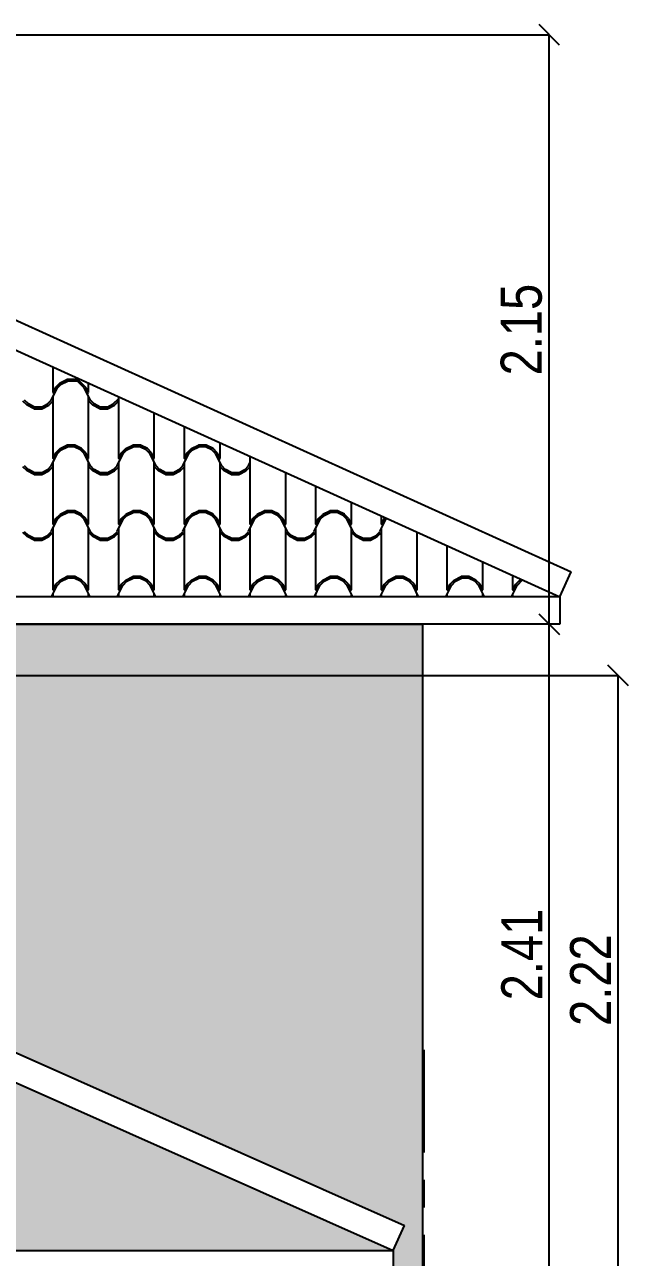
# Model space of a CAD drawing. Extents: x -14.8 to 35.6, y 44.5 to 81.2.
# Drawn here: x 32.864 to 35.069, y 47.781 to 52.283 of the extents above; entities that cross this region are included whole.
import ezdxf

# ---------------------------------------------------------------- set-up
doc = ezdxf.new("R2010")
doc.units = 0
doc.header["$MEASUREMENT"] = 0
doc.header["$PDMODE"] = 3
doc.linetypes.add('CENTER2', pattern=[1.125, 0.75, -0.125, 0.125, -0.125])
doc.layers.get('0').update_dxf_attribs({"linetype": 'CONTINUOUS'})
doc.layers.get('DEFPOINTS').update_dxf_attribs({"linetype": 'CONTINUOUS'})
for name, color, linetype in [('COTAS', 12, 'CONTINUOUS'), ('EJES', 161, 'CENTER2'), ('NUEVO', 1, 'CONTINUOUS'), ('RELLENO', 7, 'CONTINUOUS')]:
    doc.layers.add(name, color=color, linetype=linetype)
doc.styles.add('COTAS SECUNDARIAS', font='ARIALN.TTF', dxfattribs={"height": 0.15})
doc.dimstyles.new('COTA SECUNDARIAS', dxfattribs={"dimscale": 5, "dimtxt": 1, "dimasz": 0.015, "dimexe": 0, "dimexo": 0, "dimgap": 0.005, "dimtad": 1, "dimzin": 1, "dimdsep": 46, "dimtxsty": 'COTAS SECUNDARIAS', "dimblk": 'OBLIQUE', "dimcen": 0, "dimclrd": 11, "dimclre": 11, "dimclrt": 11, "dimaunit": 1, "dimadec": 1, "dimazin": 0, "dimtfac": 0.4, "dimtix": 1, "dimtmove": 1, "dimatfit": 3, "dimfxl": 1, "dimtolj": 1, "dimtzin": 0, "dimlwd": -1, "dimarcsym": 0})

# ---------------------------------------------------------------- blocks, each defined once
blk = doc.blocks.new('_Oblique')
at = {"color": 0, "linetype": 'ByBlock', "lineweight": -2}
blk.add_line((-0.5, -0.5), (0.5, 0.5), dxfattribs=at)
blk = doc.blocks.new('*D254')
at = {"layer": 'COTAS', "color": 11, "lineweight": -2, "transparency": 16777216}
for p, q in [((34.8192, 50.0929), (34.7808, 50.0929)), ((34.3975, 47.6812), (34.7808, 47.6812))]:
    blk.add_line(p, q, dxfattribs=at)
at = {"layer": 'COTAS', "color": 11, "transparency": 16777216}
blk.add_line((34.7808, 47.6812), (34.7808, 50.0929), dxfattribs=at)
at = {"layer": 'DEFPOINTS', "color": 0, "transparency": 16777216}
for p in [(34.7808, 50.0929), (34.8192, 50.0929), (34.3975, 47.6812)]:
    blk.add_point(p, dxfattribs=at)
at = {"layer": 'COTAS', "color": 11, "transparency": 16777216, "xscale": 0.075, "yscale": 0.075, "zscale": 0.075}
for p, rotation in [((34.7808, 50.0929), 90), ((34.7808, 47.6812), 270)]:
    blk.add_blockref('_Oblique', p, dxfattribs=dict(at, rotation=rotation))
at = {"layer": 'COTAS', "color": 11, "transparency": 16777216, "insert": (34.6805, 48.887), "char_height": 0.15, "attachment_point": 5, "rotation": 90, "style": 'COTAS SECUNDARIAS'}
blk.add_mtext('\\A1;2.41', dxfattribs=at)
blk = doc.blocks.new('*D255')
at = {"layer": 'COTAS', "color": 11, "lineweight": -2, "transparency": 16777216}
for p, q in [((30.5359, 52.2452), (34.7808, 52.2452)), ((34.8192, 50.0929), (34.7808, 50.0929))]:
    blk.add_line(p, q, dxfattribs=at)
at = {"layer": 'COTAS', "color": 11, "transparency": 16777216}
blk.add_line((34.7808, 50.0929), (34.7808, 52.2452), dxfattribs=at)
at = {"layer": 'DEFPOINTS', "color": 0, "transparency": 16777216}
for p in [(30.5359, 52.2452), (34.7808, 52.2452), (34.8192, 50.0929)]:
    blk.add_point(p, dxfattribs=at)
at = {"layer": 'COTAS', "color": 11, "transparency": 16777216, "xscale": 0.075, "yscale": 0.075, "zscale": 0.075}
for p, rotation in [((34.7808, 52.2452), 90), ((34.7808, 50.0929), 270)]:
    blk.add_blockref('_Oblique', p, dxfattribs=dict(at, rotation=rotation))
at = {"layer": 'COTAS', "color": 11, "transparency": 16777216, "insert": (34.6792, 51.1691), "char_height": 0.15, "attachment_point": 5, "rotation": 90, "style": 'COTAS SECUNDARIAS'}
blk.add_mtext('\\A1;2.15', dxfattribs=at)
blk = doc.blocks.new('*D256')
at = {"layer": 'COTAS', "color": 11, "lineweight": -2, "transparency": 16777216}
for p, q in [((29.7321, 49.9063), (35.032, 49.9063)), ((34.3975, 47.6812), (35.032, 47.6812))]:
    blk.add_line(p, q, dxfattribs=at)
at = {"layer": 'COTAS', "color": 11, "transparency": 16777216}
blk.add_line((35.032, 47.6812), (35.032, 49.9063), dxfattribs=at)
at = {"layer": 'DEFPOINTS', "color": 0, "transparency": 16777216}
for p in [(29.7321, 49.9063), (35.032, 49.9063), (34.3975, 47.6812)]:
    blk.add_point(p, dxfattribs=at)
at = {"layer": 'COTAS', "color": 11, "transparency": 16777216, "xscale": 0.075, "yscale": 0.075, "zscale": 0.075}
for p, rotation in [((35.032, 49.9063), 90), ((35.032, 47.6812), 270)]:
    blk.add_blockref('_Oblique', p, dxfattribs=dict(at, rotation=rotation))
at = {"layer": 'COTAS', "color": 11, "transparency": 16777216, "insert": (34.9317, 48.7937), "char_height": 0.15, "attachment_point": 5, "rotation": 90, "style": 'COTAS SECUNDARIAS'}
blk.add_mtext('\\A1;2.22', dxfattribs=at)

msp = doc.modelspace()

# ---------------------------------------------------------------- hatches: boundary and pattern name
at = {"layer": 'RELLENO'}
h = msp.add_hatch(dxfattribs=at)
h.set_pattern_fill('AR-RROOF', color=1, scale=0.05, style=0)
h.set_pattern_definition([(0, (0, 15.127245), (0.11, 0.05), [0.75, -0.1, 0.25, -0.05]), (0, (0.0665, 15.152245), (-0.05, 0.0665), [0.15, -0.0165, 0.3, -0.0375]), (0, (0.025, 15.169745), (0.26, 0.0335), [0.4, -0.07, 0.2, -0.05])])
h.paths.add_polyline_path([(34.3192, 50.0929), (26.7525, 50.0929), (26.7525, 49.9063), (29.7321, 49.9063), (34.2515, 47.8977), (34.2109, 47.8063), (34.2109, 47.7063), (33.7109, 47.7063), (33.7109, 47.6812), (34.3192, 47.6812)])
h = msp.add_hatch(dxfattribs=at)
h.set_pattern_fill('ROOF03,_I', color=1, scale=0.03, style=2)
h.set_pattern_definition([(90, (0.005, 15.51904), (-0.24, 1e-17), [0.225, -0.015]), (90, (0.115, 15.51904), (-0.24, 1e-17), [0.225, -0.015]), (45, (0, 15.51404), (1e-17, 0.2399998), [0.007071, -0.3323403]), (116.56505, (0.4913, 15.49144), (5e-09, 0.24000008), [0.0505335, -0.4861227]), (116.56505, (0.2513, 15.49144), (5e-09, 0.24000008), [0.0505335, -0.4861227]), (63.43495, (0.355, 15.51904), (-5e-09, 0.24000008), [0.0228351, -0.5138214]), (63.43495, (0.115, 15.51904), (-5e-09, 0.24000008), [0.0228351, -0.5138214]), (135, (0.12, 15.51404), (1e-17, 0.2399998), [0.007071, -0.3323403]), (45, (0.0951, 15.47784), (1e-17, 0.2399998), [0.0192228, -0.3201885]), (26.56505, (0.3849, 15.55023), (5e-09, 0.2400001), [0.025267, -0.5113896]), (26.56505, (0.1449, 15.55023), (5e-09, 0.2400001), [0.025267, -0.5113896]), (63.43495, (0.3487, 15.49144), (-5e-09, 0.24000008), [0.0505335, -0.4861227]), (63.43495, (0.1087, 15.49144), (-5e-09, 0.24000008), [0.0505335, -0.4861227]), (0, (0.1675, 15.56153), (0, 0.24), [0.025017, -0.214983]), (45, (0.1313, 15.53663), (1e-17, 0.2399998), [0.0192228, -0.3201885]), (135, (0.2287, 15.53663), (1e-17, 0.2399998), [0.0192228, -0.3201885]), (153.43495, (0.4551, 15.55023), (-5e-09, 0.2400001), [0.025267, -0.5113896]), (153.43495, (0.2151, 15.55023), (-5e-09, 0.2400001), [0.025267, -0.5113896]), (153.43495, (0.4595, 15.55475), (-5e-09, 0.2400001), [0.0284253, -0.5082312]), (153.43495, (0.2195, 15.55475), (-5e-09, 0.2400001), [0.0284253, -0.5082312]), (116.56505, (0.485, 15.51904), (5e-09, 0.24000008), [0.0228351, -0.5138214]), (116.56505, (0.245, 15.51904), (5e-09, 0.24000008), [0.0228351, -0.5138214]), (135, (0.23479, 15.53946), (1e-17, 0.2399998), [0.0216255, -0.3177855]), (45, (0.12521, 15.53946), (1e-17, 0.2399998), [0.0216255, -0.3177855]), (0, (0.16593, 15.56746), (0, 0.24), [0.0281442, -0.2118558]), (26.56505, (0.3805, 15.55475), (5e-09, 0.2400001), [0.0284253, -0.5082312]), (26.56505, (0.1405, 15.55475), (5e-09, 0.2400001), [0.0284253, -0.5082312]), (153.43495, (0.2875, 15.46654), (-5e-09, 0.2400001), [0.025267, -0.5113896]), (153.43495, (0.0475, 15.46654), (-5e-09, 0.2400001), [0.025267, -0.5113896]), (0, (0.0475, 15.46654), (0, 0.24), [0.025017, -0.214983]), (135, (0.0249, 15.47784), (1e-17, 0.2399998), [0.0192228, -0.3201885]), (26.56505, (0.3125, 15.46654), (5e-09, 0.2400001), [0.025267, -0.5113896]), (26.56505, (0.0725, 15.46654), (5e-09, 0.2400001), [0.025267, -0.5113896]), (135, (0.0205, 15.47332), (1e-17, 0.2399998), [0.0216255, -0.3177855]), (153.43495, (0.28593, 15.4606), (-5e-09, 0.2400001), [0.0284253, -0.5082312]), (153.43495, (0.04593, 15.4606), (-5e-09, 0.2400001), [0.0284253, -0.5082312]), (180, (0.07407, 15.4606), (-3e-17, -0.24), [0.0281442, -0.2118558]), (26.56505, (0.31407, 15.4606), (5e-09, 0.2400001), [0.0284253, -0.5082312]), (26.56505, (0.07407, 15.4606), (5e-09, 0.2400001), [0.0284253, -0.5082312]), (45, (0.0995, 15.47332), (1e-17, 0.2399998), [0.0216255, -0.3177855])])
h.paths.add_polyline_path([(29.5475, 47.8063), (34.2109, 47.8063), (29.7109, 49.8063), (25.0475, 49.8063)])

# ---------------------------------------------------------------- linework, layer by layer
for p in [(26.7525, 50.0929), (34.3192, 47.6812)]:
    msp.add_line(p, (34.3192, 50.0929))
at = {"color": 1}
msp.add_line((34.2109, 47.8063), (34.2109, 47.7063), dxfattribs=at)
at = {"layer": 'EJES', "linetype": 'CENTER2', "ltscale": 0.5}
msp.add_line((34.3227, 48.5388), (34.3227, 44.6728), dxfattribs=at)
at = {"layer": 'NUEVO'}
for p, q in [((30.5359, 52.2452), (34.8605, 50.284)), ((30.5359, 52.1354), (34.8192, 50.1929)), ((34.8192, 50.1929), (34.8605, 50.284)), ((34.8192, 50.1929), (26.2525, 50.1929)), ((33.6125, 50.1929), (26.2525, 50.1929)), ((34.8192, 50.1929), (34.8192, 50.0929)), ((34.8192, 50.0929), (26.2525, 50.0929)), ((29.7321, 49.9063), (34.2515, 47.8977)), ((29.7109, 49.8063), (34.2109, 47.8063)), ((34.2109, 47.8063), (34.2515, 47.8977)), ((29.5475, 47.8063), (34.2109, 47.8063))]:
    msp.add_line(p, q, dxfattribs=at)
at = {"layer": 'RELLENO', "color": 1}
for p, q in [((32.9681, 50.9389), (32.9681, 51.0324)), ((32.9681, 50.9389), (32.9783, 50.9593)), ((32.9681, 50.9389), (32.9783, 50.9593)), ((32.9783, 50.9593), (32.9936, 50.9745)), ((32.9844, 50.9564), (32.998, 50.97)), ((32.9936, 50.9746), (33.0191, 50.9873)), ((32.998, 50.9701), (33.0206, 50.9814)), ((33.0593, 50.9873), (33.0191, 50.9873)), ((33.0569, 50.9813), (33.0206, 50.9813)), ((33.0818, 50.9564), (33.0569, 50.9813)), ((33.0885, 50.9581), (33.0593, 50.9873)), ((33.0981, 50.9389), (33.0885, 50.9581)), ((33.0981, 50.9389), (33.0981, 50.9734)), ((32.9618, 50.9113), (32.9844, 50.9565)), ((32.9618, 50.9113), (32.9844, 50.9565)), ((32.9731, 50.9338), (32.9681, 50.9388)), ((32.9681, 50.6989), (32.9681, 50.9239)), ((33.1044, 50.9113), (33.0818, 50.9565)), ((33.1044, 50.9113), (33.0818, 50.9565)), ((33.0931, 50.9338), (33.0981, 50.9388)), ((33.0981, 50.6989), (33.0981, 50.9239)), ((33.1882, 50.8976), (33.2081, 50.9175)), ((33.2081, 50.6989), (33.2081, 50.9235)), ((32.8736, 50.8931), (32.8583, 50.9084)), ((32.878, 50.8976), (32.8644, 50.9112)), ((32.8991, 50.8804), (32.8736, 50.8931)), ((32.9006, 50.8864), (32.878, 50.8977)), ((32.8991, 50.8804), (32.9272, 50.8804)), ((32.9256, 50.8864), (32.9006, 50.8864)), ((32.9256, 50.8864), (32.9482, 50.8977)), ((32.9272, 50.8804), (32.9526, 50.8931)), ((32.9482, 50.8976), (32.9618, 50.9112)), ((32.9526, 50.8931), (32.9679, 50.9084)), ((33.1136, 50.8931), (33.0983, 50.9084)), ((33.118, 50.8976), (33.1044, 50.9112)), ((33.1391, 50.8804), (33.1136, 50.8931)), ((33.1406, 50.8864), (33.118, 50.8977)), ((33.1391, 50.8804), (33.1672, 50.8804)), ((33.1656, 50.8864), (33.1406, 50.8864)), ((33.1656, 50.8864), (33.1882, 50.8977)), ((33.1672, 50.8804), (33.1926, 50.8931)), ((33.1926, 50.8931), (33.2081, 50.9086)), ((33.3381, 50.6989), (33.3381, 50.8646)), ((33.4481, 50.6989), (33.4481, 50.8147)), ((32.9783, 50.7193), (32.9936, 50.7345)), ((32.9936, 50.7346), (33.0191, 50.7473)), ((32.998, 50.7301), (33.0206, 50.7414)), ((33.0472, 50.7473), (33.0191, 50.7473)), ((33.0456, 50.7413), (33.0206, 50.7413)), ((33.0682, 50.7301), (33.0456, 50.7414)), ((33.0726, 50.7346), (33.0472, 50.7473)), ((33.0879, 50.7193), (33.0726, 50.7345)), ((33.2183, 50.7193), (33.2336, 50.7345)), ((33.2336, 50.7346), (33.2591, 50.7473)), ((33.238, 50.7301), (33.2606, 50.7414)), ((33.2872, 50.7473), (33.2591, 50.7473)), ((33.2856, 50.7413), (33.2606, 50.7413)), ((33.3082, 50.7301), (33.2856, 50.7414)), ((33.3126, 50.7346), (33.2872, 50.7473)), ((33.3279, 50.7193), (33.3126, 50.7345)), ((33.4583, 50.7193), (33.4736, 50.7345)), ((33.4736, 50.7346), (33.4991, 50.7473)), ((33.478, 50.7301), (33.5006, 50.7414)), ((33.5272, 50.7473), (33.4991, 50.7473)), ((33.5256, 50.7413), (33.5006, 50.7413)), ((33.5482, 50.7301), (33.5256, 50.7414)), ((33.5526, 50.7346), (33.5272, 50.7473)), ((33.5679, 50.7193), (33.5526, 50.7345)), ((33.5781, 50.6989), (33.5781, 50.7557)), ((32.9618, 50.6713), (32.9844, 50.7165)), ((32.9618, 50.6713), (32.9844, 50.7165)), ((32.9681, 50.6989), (32.9783, 50.7193)), ((32.9681, 50.6989), (32.9783, 50.7193)), ((32.9731, 50.6938), (32.9681, 50.6988)), ((32.9844, 50.7164), (32.998, 50.73)), ((33.0818, 50.7164), (33.0682, 50.73)), ((33.1044, 50.6713), (33.0818, 50.7165)), ((33.1044, 50.6713), (33.0818, 50.7165)), ((33.0981, 50.6989), (33.0879, 50.7193)), ((33.0981, 50.6989), (33.0879, 50.7193)), ((33.0931, 50.6938), (33.0981, 50.6988)), ((33.2018, 50.6713), (33.2244, 50.7165)), ((33.2018, 50.6713), (33.2244, 50.7165)), ((33.2081, 50.6989), (33.2183, 50.7193)), ((33.2081, 50.6989), (33.2183, 50.7193)), ((33.2131, 50.6938), (33.2081, 50.6988)), ((33.2244, 50.7164), (33.238, 50.73)), ((33.3218, 50.7164), (33.3082, 50.73)), ((33.3444, 50.6713), (33.3218, 50.7165)), ((33.3444, 50.6713), (33.3218, 50.7165)), ((33.3381, 50.6989), (33.3279, 50.7193)), ((33.3381, 50.6989), (33.3279, 50.7193)), ((33.3331, 50.6938), (33.3381, 50.6988)), ((33.4418, 50.6713), (33.4644, 50.7165)), ((33.4418, 50.6713), (33.4644, 50.7165)), ((33.4481, 50.6989), (33.4583, 50.7193)), ((33.4481, 50.6989), (33.4583, 50.7193)), ((33.4531, 50.6938), (33.4481, 50.6988)), ((33.4644, 50.7164), (33.478, 50.73)), ((33.5618, 50.7164), (33.5482, 50.73)), ((33.5844, 50.6713), (33.5618, 50.7165)), ((33.5844, 50.6713), (33.5618, 50.7165)), ((33.5781, 50.6989), (33.5679, 50.7193)), ((33.5781, 50.6989), (33.5679, 50.7193)), ((33.5731, 50.6938), (33.5781, 50.6988)), ((33.6881, 50.4589), (33.6881, 50.7058)), ((32.8736, 50.6531), (32.8583, 50.6684)), ((32.878, 50.6576), (32.8644, 50.6712)), ((32.8991, 50.6404), (32.8736, 50.6531)), ((32.9006, 50.6464), (32.878, 50.6577)), ((32.9256, 50.6464), (32.9006, 50.6464)), ((32.9256, 50.6464), (32.9482, 50.6577)), ((32.9272, 50.6404), (32.9526, 50.6531)), ((32.9482, 50.6576), (32.9618, 50.6712)), ((32.9526, 50.6531), (32.9679, 50.6684)), ((32.9681, 50.4589), (32.9681, 50.6839)), ((33.0981, 50.4589), (33.0981, 50.6839)), ((33.1136, 50.6531), (33.0983, 50.6684)), ((33.118, 50.6576), (33.1044, 50.6712)), ((33.1391, 50.6404), (33.1136, 50.6531)), ((33.1406, 50.6464), (33.118, 50.6577)), ((33.1656, 50.6464), (33.1406, 50.6464)), ((33.1656, 50.6464), (33.1882, 50.6577)), ((33.1672, 50.6404), (33.1926, 50.6531)), ((33.1882, 50.6576), (33.2018, 50.6712)), ((33.1926, 50.6531), (33.2079, 50.6684)), ((33.2081, 50.4589), (33.2081, 50.6839)), ((33.3381, 50.4589), (33.3381, 50.6839)), ((33.3536, 50.6531), (33.3383, 50.6684)), ((33.358, 50.6576), (33.3444, 50.6712)), ((33.3791, 50.6404), (33.3536, 50.6531)), ((33.3806, 50.6464), (33.358, 50.6577)), ((33.4056, 50.6464), (33.3806, 50.6464)), ((33.4056, 50.6464), (33.4282, 50.6577)), ((33.4072, 50.6404), (33.4326, 50.6531)), ((33.4282, 50.6576), (33.4418, 50.6712)), ((33.4326, 50.6531), (33.4479, 50.6684)), ((33.4481, 50.4589), (33.4481, 50.6839)), ((33.5781, 50.4589), (33.5781, 50.6839)), ((33.5936, 50.6531), (33.5783, 50.6684)), ((33.598, 50.6576), (33.5844, 50.6712)), ((33.6191, 50.6404), (33.5936, 50.6531)), ((33.6206, 50.6464), (33.598, 50.6577)), ((33.6456, 50.6464), (33.6206, 50.6464)), ((33.6456, 50.6464), (33.6682, 50.6577)), ((33.6472, 50.6404), (33.6726, 50.6531)), ((33.6682, 50.6576), (33.6818, 50.6712)), ((33.6726, 50.6531), (33.6879, 50.6684)), ((33.6818, 50.6713), (33.6887, 50.685)), ((33.6818, 50.6713), (33.6887, 50.685)), ((33.8181, 50.4589), (33.8181, 50.6469)), ((32.8991, 50.6404), (32.9272, 50.6404)), ((33.1391, 50.6404), (33.1672, 50.6404)), ((33.3791, 50.6404), (33.4072, 50.6404)), ((33.6191, 50.6404), (33.6472, 50.6404)), ((33.9281, 50.4589), (33.9281, 50.597)), ((32.9936, 50.4946), (33.0191, 50.5073)), ((33.0472, 50.5073), (33.0191, 50.5073)), ((33.0726, 50.4946), (33.0472, 50.5073)), ((33.2336, 50.4946), (33.2591, 50.5073)), ((33.2872, 50.5073), (33.2591, 50.5073)), ((33.3126, 50.4946), (33.2872, 50.5073)), ((33.4736, 50.4946), (33.4991, 50.5073)), ((33.5272, 50.5073), (33.4991, 50.5073)), ((33.5526, 50.4946), (33.5272, 50.5073)), ((33.7136, 50.4946), (33.7391, 50.5073)), ((33.7672, 50.5073), (33.7391, 50.5073)), ((33.7926, 50.4946), (33.7672, 50.5073)), ((33.9536, 50.4946), (33.9791, 50.5073)), ((34.0072, 50.5073), (33.9791, 50.5073)), ((34.0326, 50.4946), (34.0072, 50.5073)), ((34.0581, 50.4589), (34.0581, 50.538)), ((32.9618, 50.4313), (32.9844, 50.4765)), ((32.9618, 50.4313), (32.9844, 50.4765)), ((32.9681, 50.4589), (32.9783, 50.4793)), ((32.9681, 50.4589), (32.9783, 50.4793)), ((32.9783, 50.4793), (32.9936, 50.4945)), ((32.9844, 50.4764), (32.998, 50.49)), ((32.998, 50.4901), (33.0206, 50.5014)), ((33.0456, 50.5013), (33.0206, 50.5013)), ((33.0682, 50.4901), (33.0456, 50.5014)), ((33.0818, 50.4764), (33.0682, 50.49)), ((33.0879, 50.4793), (33.0726, 50.4945)), ((33.1044, 50.4313), (33.0818, 50.4765)), ((33.1044, 50.4313), (33.0818, 50.4765)), ((33.0981, 50.4589), (33.0879, 50.4793)), ((33.0981, 50.4589), (33.0879, 50.4793)), ((33.2018, 50.4313), (33.2244, 50.4765)), ((33.2018, 50.4313), (33.2244, 50.4765)), ((33.2081, 50.4589), (33.2183, 50.4793)), ((33.2081, 50.4589), (33.2183, 50.4793)), ((33.2183, 50.4793), (33.2336, 50.4945)), ((33.2244, 50.4764), (33.238, 50.49)), ((33.238, 50.4901), (33.2606, 50.5014)), ((33.2856, 50.5013), (33.2606, 50.5013)), ((33.3082, 50.4901), (33.2856, 50.5014)), ((33.3218, 50.4764), (33.3082, 50.49)), ((33.3279, 50.4793), (33.3126, 50.4945)), ((33.3444, 50.4313), (33.3218, 50.4765)), ((33.3444, 50.4313), (33.3218, 50.4765)), ((33.3381, 50.4589), (33.3279, 50.4793)), ((33.3381, 50.4589), (33.3279, 50.4793)), ((33.4418, 50.4313), (33.4644, 50.4765)), ((33.4418, 50.4313), (33.4644, 50.4765)), ((33.4481, 50.4589), (33.4583, 50.4793)), ((33.4481, 50.4589), (33.4583, 50.4793)), ((33.4583, 50.4793), (33.4736, 50.4945)), ((33.4644, 50.4764), (33.478, 50.49)), ((33.478, 50.4901), (33.5006, 50.5014)), ((33.5256, 50.5013), (33.5006, 50.5013)), ((33.5482, 50.4901), (33.5256, 50.5014)), ((33.5618, 50.4764), (33.5482, 50.49)), ((33.5679, 50.4793), (33.5526, 50.4945)), ((33.5844, 50.4313), (33.5618, 50.4765)), ((33.5844, 50.4313), (33.5618, 50.4765)), ((33.5781, 50.4589), (33.5679, 50.4793)), ((33.5781, 50.4589), (33.5679, 50.4793)), ((33.6818, 50.4313), (33.7044, 50.4765)), ((33.6818, 50.4313), (33.7044, 50.4765)), ((33.6881, 50.4589), (33.6983, 50.4793)), ((33.6881, 50.4589), (33.6983, 50.4793)), ((33.6983, 50.4793), (33.7136, 50.4945)), ((33.7044, 50.4764), (33.718, 50.49)), ((33.718, 50.4901), (33.7406, 50.5014)), ((33.7656, 50.5013), (33.7406, 50.5013)), ((33.7882, 50.4901), (33.7656, 50.5014)), ((33.8018, 50.4764), (33.7882, 50.49)), ((33.8079, 50.4793), (33.7926, 50.4945)), ((33.8244, 50.4313), (33.8018, 50.4765)), ((33.8244, 50.4313), (33.8018, 50.4765)), ((33.8181, 50.4589), (33.8079, 50.4793)), ((33.8181, 50.4589), (33.8079, 50.4793)), ((33.9218, 50.4313), (33.9444, 50.4765)), ((33.9218, 50.4313), (33.9444, 50.4765)), ((33.9281, 50.4589), (33.9383, 50.4793)), ((33.9281, 50.4589), (33.9383, 50.4793)), ((33.9383, 50.4793), (33.9536, 50.4945)), ((33.9444, 50.4764), (33.958, 50.49)), ((33.958, 50.4901), (33.9806, 50.5014)), ((34.0056, 50.5013), (33.9806, 50.5013)), ((34.0282, 50.4901), (34.0056, 50.5014)), ((34.0418, 50.4764), (34.0282, 50.49)), ((34.0479, 50.4793), (34.0326, 50.4945)), ((34.0644, 50.4313), (34.0418, 50.4765)), ((34.0644, 50.4313), (34.0418, 50.4765)), ((34.0581, 50.4589), (34.0479, 50.4793)), ((34.0581, 50.4589), (34.0479, 50.4793)), ((34.1618, 50.4313), (34.1862, 50.48)), ((34.1618, 50.4313), (34.1862, 50.48)), ((34.1681, 50.4589), (34.1681, 50.4882)), ((34.1681, 50.4589), (34.1801, 50.4827)), ((34.1681, 50.4589), (34.1801, 50.4827)), ((32.8736, 50.4131), (32.8583, 50.4284)), ((32.878, 50.4176), (32.8644, 50.4312)), ((32.9006, 50.4064), (32.878, 50.4177)), ((32.9256, 50.4064), (32.9482, 50.4177)), ((32.9482, 50.4176), (32.9618, 50.4312)), ((32.9526, 50.4131), (32.9679, 50.4284)), ((32.9731, 50.4538), (32.9681, 50.4588)), ((32.9681, 50.2189), (32.9681, 50.4439)), ((33.0931, 50.4538), (33.0981, 50.4588)), ((33.0981, 50.2189), (33.0981, 50.4439)), ((33.1136, 50.4131), (33.0983, 50.4284)), ((33.118, 50.4176), (33.1044, 50.4312)), ((33.1406, 50.4064), (33.118, 50.4177)), ((33.1656, 50.4064), (33.1882, 50.4177)), ((33.1882, 50.4176), (33.2018, 50.4312)), ((33.1926, 50.4131), (33.2079, 50.4284)), ((33.2131, 50.4538), (33.2081, 50.4588)), ((33.2081, 50.2189), (33.2081, 50.4439)), ((33.3331, 50.4538), (33.3381, 50.4588)), ((33.3381, 50.2189), (33.3381, 50.4439)), ((33.3536, 50.4131), (33.3383, 50.4284)), ((33.358, 50.4176), (33.3444, 50.4312)), ((33.3806, 50.4064), (33.358, 50.4177)), ((33.4056, 50.4064), (33.4282, 50.4177)), ((33.4282, 50.4176), (33.4418, 50.4312)), ((33.4326, 50.4131), (33.4479, 50.4284)), ((33.4531, 50.4538), (33.4481, 50.4588)), ((33.4481, 50.2189), (33.4481, 50.4439)), ((33.5731, 50.4538), (33.5781, 50.4588)), ((33.5781, 50.2189), (33.5781, 50.4439)), ((33.5936, 50.4131), (33.5783, 50.4284)), ((33.598, 50.4176), (33.5844, 50.4312)), ((33.6206, 50.4064), (33.598, 50.4177)), ((33.6456, 50.4064), (33.6682, 50.4177)), ((33.6682, 50.4176), (33.6818, 50.4312)), ((33.6726, 50.4131), (33.6879, 50.4284)), ((33.6931, 50.4538), (33.6881, 50.4588)), ((33.6881, 50.2189), (33.6881, 50.4439)), ((33.8131, 50.4538), (33.8181, 50.4588)), ((33.8181, 50.2189), (33.8181, 50.4439)), ((33.8336, 50.4131), (33.8183, 50.4284)), ((33.838, 50.4176), (33.8244, 50.4312)), ((33.8606, 50.4064), (33.838, 50.4177)), ((33.8856, 50.4064), (33.9082, 50.4177)), ((33.9082, 50.4176), (33.9218, 50.4312)), ((33.9126, 50.4131), (33.9279, 50.4284)), ((33.9331, 50.4538), (33.9281, 50.4588)), ((33.9281, 50.2189), (33.9281, 50.4439)), ((34.0531, 50.4538), (34.0581, 50.4588)), ((34.0581, 50.2189), (34.0581, 50.4439)), ((34.0736, 50.4131), (34.0583, 50.4284)), ((34.078, 50.4176), (34.0644, 50.4312)), ((34.1006, 50.4064), (34.078, 50.4177)), ((34.1256, 50.4064), (34.1482, 50.4177)), ((34.1482, 50.4176), (34.1618, 50.4312)), ((34.1526, 50.4131), (34.1679, 50.4284)), ((34.1731, 50.4538), (34.1681, 50.4588)), ((34.1681, 50.2189), (34.1681, 50.4439)), ((34.2981, 50.2189), (34.2981, 50.4292)), ((32.8991, 50.4004), (32.8736, 50.4131)), ((32.8991, 50.4004), (32.9272, 50.4004)), ((32.9256, 50.4064), (32.9006, 50.4064)), ((32.9272, 50.4004), (32.9526, 50.4131)), ((33.1391, 50.4004), (33.1136, 50.4131)), ((33.1391, 50.4004), (33.1672, 50.4004)), ((33.1656, 50.4064), (33.1406, 50.4064)), ((33.1672, 50.4004), (33.1926, 50.4131)), ((33.3791, 50.4004), (33.3536, 50.4131)), ((33.3791, 50.4004), (33.4072, 50.4004)), ((33.4056, 50.4064), (33.3806, 50.4064)), ((33.4072, 50.4004), (33.4326, 50.4131)), ((33.6191, 50.4004), (33.5936, 50.4131)), ((33.6191, 50.4004), (33.6472, 50.4004)), ((33.6456, 50.4064), (33.6206, 50.4064)), ((33.6472, 50.4004), (33.6726, 50.4131)), ((33.8591, 50.4004), (33.8336, 50.4131)), ((33.8591, 50.4004), (33.8872, 50.4004)), ((33.8856, 50.4064), (33.8606, 50.4064)), ((33.8872, 50.4004), (33.9126, 50.4131)), ((34.0991, 50.4004), (34.0736, 50.4131)), ((34.0991, 50.4004), (34.1272, 50.4004)), ((34.1256, 50.4064), (34.1006, 50.4064)), ((34.1272, 50.4004), (34.1526, 50.4131)), ((34.4081, 50.2189), (34.4081, 50.3793)), ((34.5381, 50.2189), (34.5381, 50.3204)), ((32.9681, 50.2189), (32.9783, 50.2393)), ((32.9681, 50.2189), (32.9783, 50.2393)), ((32.9783, 50.2393), (32.9936, 50.2545)), ((32.9844, 50.2364), (32.998, 50.25)), ((32.9936, 50.2546), (33.0191, 50.2673)), ((32.998, 50.2501), (33.0206, 50.2614)), ((33.0472, 50.2673), (33.0191, 50.2673)), ((33.0456, 50.2613), (33.0206, 50.2613)), ((33.0682, 50.2501), (33.0456, 50.2614)), ((33.0726, 50.2546), (33.0472, 50.2673)), ((33.0818, 50.2364), (33.0682, 50.25)), ((33.0879, 50.2393), (33.0726, 50.2545)), ((33.0981, 50.2189), (33.0879, 50.2393)), ((33.0981, 50.2189), (33.0879, 50.2393)), ((33.2081, 50.2189), (33.2183, 50.2393)), ((33.2081, 50.2189), (33.2183, 50.2393)), ((33.2183, 50.2393), (33.2336, 50.2545)), ((33.2244, 50.2364), (33.238, 50.25)), ((33.2336, 50.2546), (33.2591, 50.2673)), ((33.238, 50.2501), (33.2606, 50.2614)), ((33.2872, 50.2673), (33.2591, 50.2673)), ((33.2856, 50.2613), (33.2606, 50.2613)), ((33.3082, 50.2501), (33.2856, 50.2614)), ((33.3126, 50.2546), (33.2872, 50.2673)), ((33.3218, 50.2364), (33.3082, 50.25)), ((33.3279, 50.2393), (33.3126, 50.2545)), ((33.3381, 50.2189), (33.3279, 50.2393)), ((33.3381, 50.2189), (33.3279, 50.2393)), ((33.4481, 50.2189), (33.4583, 50.2393)), ((33.4481, 50.2189), (33.4583, 50.2393)), ((33.4583, 50.2393), (33.4736, 50.2545)), ((33.4644, 50.2364), (33.478, 50.25)), ((33.4736, 50.2546), (33.4991, 50.2673)), ((33.478, 50.2501), (33.5006, 50.2614)), ((33.5272, 50.2673), (33.4991, 50.2673)), ((33.5256, 50.2613), (33.5006, 50.2613)), ((33.5482, 50.2501), (33.5256, 50.2614)), ((33.5526, 50.2546), (33.5272, 50.2673)), ((33.5618, 50.2364), (33.5482, 50.25)), ((33.5679, 50.2393), (33.5526, 50.2545)), ((33.5781, 50.2189), (33.5679, 50.2393)), ((33.5781, 50.2189), (33.5679, 50.2393)), ((33.6881, 50.2189), (33.6983, 50.2393)), ((33.6881, 50.2189), (33.6983, 50.2393)), ((33.6983, 50.2393), (33.7136, 50.2545)), ((33.7044, 50.2364), (33.718, 50.25)), ((33.7136, 50.2546), (33.7391, 50.2673)), ((33.718, 50.2501), (33.7406, 50.2614)), ((33.7672, 50.2673), (33.7391, 50.2673)), ((33.7656, 50.2613), (33.7406, 50.2613)), ((33.7882, 50.2501), (33.7656, 50.2614)), ((33.7926, 50.2546), (33.7672, 50.2673)), ((33.8018, 50.2364), (33.7882, 50.25)), ((33.8079, 50.2393), (33.7926, 50.2545)), ((33.8181, 50.2189), (33.8079, 50.2393)), ((33.8181, 50.2189), (33.8079, 50.2393)), ((33.9281, 50.2189), (33.9383, 50.2393)), ((33.9281, 50.2189), (33.9383, 50.2393)), ((33.9383, 50.2393), (33.9536, 50.2545)), ((33.9444, 50.2364), (33.958, 50.25)), ((33.9536, 50.2546), (33.9791, 50.2673)), ((33.958, 50.2501), (33.9806, 50.2614)), ((34.0072, 50.2673), (33.9791, 50.2673)), ((34.0056, 50.2613), (33.9806, 50.2613)), ((34.0282, 50.2501), (34.0056, 50.2614)), ((34.0326, 50.2546), (34.0072, 50.2673)), ((34.0418, 50.2364), (34.0282, 50.25)), ((34.0479, 50.2393), (34.0326, 50.2545)), ((34.0581, 50.2189), (34.0479, 50.2393)), ((34.0581, 50.2189), (34.0479, 50.2393)), ((34.1681, 50.2189), (34.1783, 50.2393)), ((34.1681, 50.2189), (34.1783, 50.2393)), ((34.1783, 50.2393), (34.1936, 50.2545)), ((34.1844, 50.2364), (34.198, 50.25)), ((34.1936, 50.2546), (34.2191, 50.2673)), ((34.198, 50.2501), (34.2206, 50.2614)), ((34.2472, 50.2673), (34.2191, 50.2673)), ((34.2456, 50.2613), (34.2206, 50.2613)), ((34.2682, 50.2501), (34.2456, 50.2614)), ((34.2726, 50.2546), (34.2472, 50.2673)), ((34.2818, 50.2364), (34.2682, 50.25)), ((34.2879, 50.2393), (34.2726, 50.2545)), ((34.2981, 50.2189), (34.2879, 50.2393)), ((34.2981, 50.2189), (34.2879, 50.2393)), ((34.4081, 50.2189), (34.4183, 50.2393)), ((34.4081, 50.2189), (34.4183, 50.2393)), ((34.4183, 50.2393), (34.4336, 50.2545)), ((34.4244, 50.2364), (34.438, 50.25)), ((34.4336, 50.2546), (34.4591, 50.2673)), ((34.438, 50.2501), (34.4606, 50.2614)), ((34.4872, 50.2673), (34.4591, 50.2673)), ((34.4856, 50.2613), (34.4606, 50.2613)), ((34.5082, 50.2501), (34.4856, 50.2614)), ((34.5126, 50.2546), (34.4872, 50.2673)), ((34.5218, 50.2364), (34.5082, 50.25)), ((34.5279, 50.2393), (34.5126, 50.2545)), ((34.5381, 50.2189), (34.5279, 50.2393)), ((34.5381, 50.2189), (34.5279, 50.2393)), ((34.6481, 50.2189), (34.6481, 50.2705)), ((34.6481, 50.2189), (34.6584, 50.2393)), ((34.6481, 50.2189), (34.6584, 50.2393)), ((34.6583, 50.2393), (34.6766, 50.2575)), ((34.6644, 50.2364), (34.6828, 50.2548)), ((32.9626, 50.1929), (32.9844, 50.2365)), ((32.9626, 50.1929), (32.9844, 50.2365)), ((32.9731, 50.2138), (32.9681, 50.2188)), ((32.9681, 50.1929), (32.9681, 50.2039)), ((33.1036, 50.1929), (33.0818, 50.2365)), ((33.1036, 50.1929), (33.0818, 50.2365)), ((33.0931, 50.2138), (33.0981, 50.2188)), ((33.0981, 50.1929), (33.0981, 50.2039)), ((33.2026, 50.1929), (33.2244, 50.2365)), ((33.2026, 50.1929), (33.2244, 50.2365)), ((33.2131, 50.2138), (33.2081, 50.2188)), ((33.2081, 50.1929), (33.2081, 50.2039)), ((33.3436, 50.1929), (33.3218, 50.2365)), ((33.3436, 50.1929), (33.3218, 50.2365)), ((33.3331, 50.2138), (33.3381, 50.2188)), ((33.3381, 50.1929), (33.3381, 50.2039)), ((33.4426, 50.1929), (33.4644, 50.2365)), ((33.4426, 50.1929), (33.4644, 50.2365)), ((33.4531, 50.2138), (33.4481, 50.2188)), ((33.4481, 50.1929), (33.4481, 50.2039)), ((33.5836, 50.1929), (33.5618, 50.2365)), ((33.5836, 50.1929), (33.5618, 50.2365)), ((33.5731, 50.2138), (33.5781, 50.2188)), ((33.5781, 50.1929), (33.5781, 50.2039)), ((33.6826, 50.1929), (33.7044, 50.2365)), ((33.6826, 50.1929), (33.7044, 50.2365)), ((33.6931, 50.2138), (33.6881, 50.2188)), ((33.6881, 50.1929), (33.6881, 50.2039)), ((33.8236, 50.1929), (33.8018, 50.2365)), ((33.8236, 50.1929), (33.8018, 50.2365)), ((33.8131, 50.2138), (33.8181, 50.2188)), ((33.8181, 50.1929), (33.8181, 50.2039)), ((33.9226, 50.1929), (33.9444, 50.2365)), ((33.9226, 50.1929), (33.9444, 50.2365)), ((33.9331, 50.2138), (33.9281, 50.2188)), ((33.9281, 50.1929), (33.9281, 50.2039)), ((34.0636, 50.1929), (34.0418, 50.2365)), ((34.0636, 50.1929), (34.0418, 50.2365)), ((34.0531, 50.2138), (34.0581, 50.2188)), ((34.0581, 50.1929), (34.0581, 50.2039)), ((34.1626, 50.1929), (34.1844, 50.2365)), ((34.1626, 50.1929), (34.1844, 50.2365)), ((34.1731, 50.2138), (34.1681, 50.2188)), ((34.1681, 50.1929), (34.1681, 50.2039)), ((34.3036, 50.1929), (34.2818, 50.2365)), ((34.3036, 50.1929), (34.2818, 50.2365)), ((34.2931, 50.2138), (34.2981, 50.2188)), ((34.2981, 50.1929), (34.2981, 50.2039)), ((34.4026, 50.1929), (34.4244, 50.2365)), ((34.4026, 50.1929), (34.4244, 50.2365)), ((34.4131, 50.2138), (34.4081, 50.2188)), ((34.4081, 50.1929), (34.4081, 50.2039)), ((34.5436, 50.1929), (34.5218, 50.2365)), ((34.5436, 50.1929), (34.5218, 50.2365)), ((34.5331, 50.2138), (34.5381, 50.2188)), ((34.5381, 50.1929), (34.5381, 50.2039)), ((34.6426, 50.1929), (34.6644, 50.2365)), ((34.6426, 50.1929), (34.6644, 50.2365)), ((34.6531, 50.2138), (34.6481, 50.2188)), ((34.6481, 50.1929), (34.6481, 50.2039))]:
    msp.add_line(p, q, dxfattribs=at)

# ---------------------------------------------------------------- dimensions: what is measured, and where the dimension line sits
at = {"layer": 'COTAS'}
for base, p1, p2, picture, middle in [((34.7808, 52.2452), (34.8192, 50.0929), (30.5359, 52.2452), '*D255', (34.6792, 51.1691)), ((34.7808, 50.0929), (34.3975, 47.6812), (34.8192, 50.0929), '*D254', (34.6805, 48.887))]:
    dim = msp.add_linear_dim(base=base, p1=p1, p2=p2, angle=90, dimstyle='COTA SECUNDARIAS', dxfattribs=at)
    dim.commit()
    dim.dimension.update_dxf_attribs({"geometry": picture, "text_midpoint": middle})
dim = msp.add_linear_dim(base=(35.032, 49.9063), p1=(34.3975, 47.6812), p2=(29.7321, 49.9063), angle=90, text='2.22', dimstyle='COTA SECUNDARIAS', dxfattribs=at)
dim.commit()
dim.dimension.update_dxf_attribs({"geometry": '*D256', "text_midpoint": (34.9317, 48.7937)})

doc.saveas('drawing.dxf')
